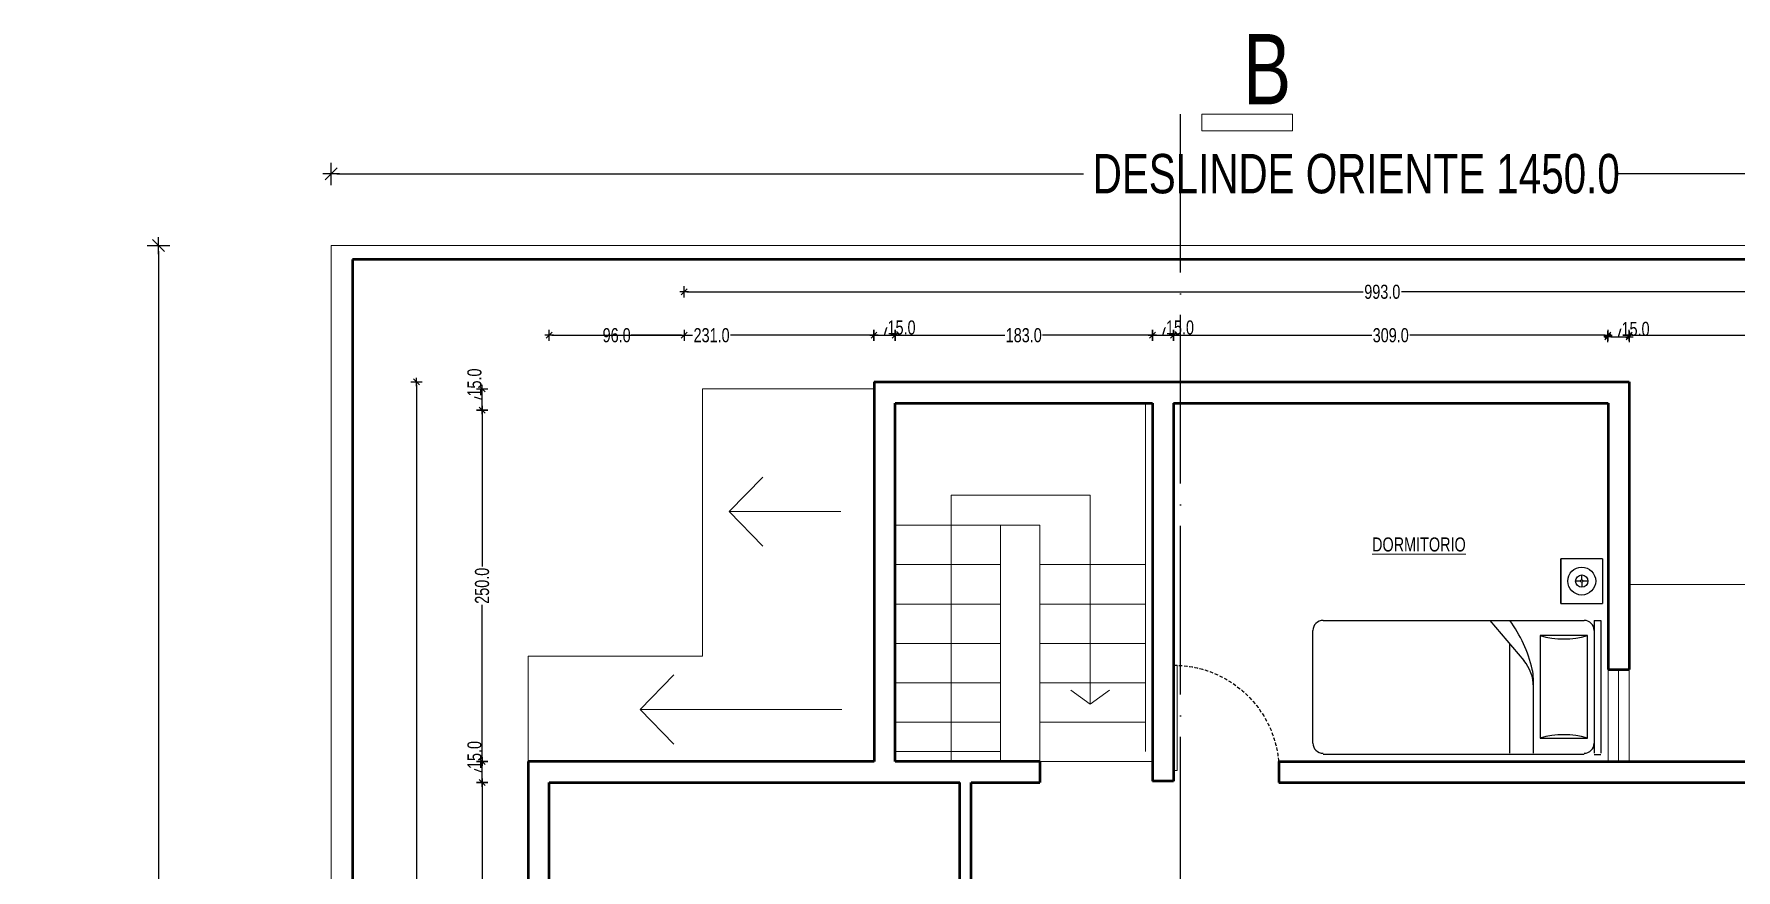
# Model space of a CAD drawing. Header units: centimetres. Extents: x 56177 to 99483, y 493 to 15482.
# Drawn here: x 68041 to 69252, y 8453 to 9048 of the extents above; entities that cross this region are included whole.
import ezdxf

# ---------------------------------------------------------------- set-up
doc = ezdxf.new("R2010")
doc.units = ezdxf.units.CM
doc.header["$MEASUREMENT"] = 0
doc.linetypes.add('ACAD_ISO04W100', pattern=[30, 24, -3, 0, -3])
doc.linetypes.add('HIDDEN', pattern=[0.375, 0.25, -0.125])
for name, color, linetype, lineweight in [('.002', 2, 'Continuous', 20), ('0.1 COTAS', 52, 'Continuous', 13), ('0.15 TEXTOS', 212, 'Continuous', 20), ('0.2 VENTANAS', 2, 'Continuous', 20), ('0.5 MUROS', 1, 'Continuous', 50), ('000.2 GENERAL', 2, 'Continuous', 20)]:
    doc.layers.add(name, color=color, linetype=linetype, lineweight=lineweight)
doc.layers.add('0.10 EJES', color=120, linetype='ACAD_ISO04W100')
doc.layers.add('0.12 PUNTEADA', color=142, linetype='HIDDEN')
doc.layers.add('0.12 MOBILIARIO BLOQUES', color=251, linetype='Continuous', lineweight=13, true_color=0x616161)
doc.layers.add('COLOR_ NARANJO', color=2, linetype='Continuous', true_color=0xffff14)
doc.styles.add('NICOLAS 2', font='swisscl.ttf')
doc.dimstyles.new('NICO CMS PEQUEÑAS', dxfattribs={"dimtxt": 10, "dimasz": 2, "dimexe": 0.18, "dimexo": 0.0625, "dimgap": 0.09, "dimtad": 0, "dimdec": 1, "dimzin": 0, "dimdsep": 46, "dimtxsty": 'NICOLAS 2', "dimblk": 'CRUZ2', "dimcen": 0.09, "dimse1": 1, "dimse2": 1, "dimclrd": 256, "dimclrt": 2, "dimadec": 0, "dimazin": 0, "dimtfac": 1, "dimtdec": 1, "dimtofl": 0, "dimtmove": 1, "dimatfit": 2, "dimldrblk": 'CRUZ2', "dimfxl": 1, "dimtolj": 1, "dimtzin": 0, "dimarcsym": 0})

# ---------------------------------------------------------------- blocks, each defined once
blk = doc.blocks.new('75')
at = {"layer": '.002', "ltscale": 200}
for p, q in [((7219, -432.3), (7219, -357.3)), ((7221.5, -432.3), (7221.5, -357.3)), ((7221.5, -432.3), (7219, -432.3))]:
    blk.add_line(p, q, dxfattribs=at)
at = {"layer": '0.12 PUNTEADA', "linetype": 'HIDDEN', "ltscale": 10}
blk.add_arc((7221.5, -432.3), 75, 90, 180, dxfattribs=at)
blk = doc.blocks.new('CRUZ2')
at = {"layer": 'COLOR_ NARANJO', "color": 8}
for p, q in [((-1.5, 0), (1.5, 0)), ((0, 2), (0, -2))]:
    blk.add_line(p, q, dxfattribs=at)
at = {"layer": 'COLOR_ NARANJO', "color": 4}
blk.add_lwpolyline([(-1.06, -1.06), (0, 0), (1.06, 1.06)], dxfattribs=at)
blk = doc.blocks.new('*D94')
at = {"layer": '0.1 COTAS', "lineweight": -2, "transparency": 16777216}
for p, q in [((68505.6, 8864.6), (68986.6, 8864.6)), ((69494.6, 8864.6), (69013.7, 8864.6))]:
    blk.add_line(p, q, dxfattribs=at)
at = {"layer": 'Defpoints', "color": 0, "transparency": 16777216}
for p in [(69496.6, 8864.6), (68503.6, 8529.5), (69496.6, 8530.5)]:
    blk.add_point(p, dxfattribs=at)
at = {"layer": '0.1 COTAS', "lineweight": -2, "transparency": 16777216, "xscale": 2, "yscale": 2, "zscale": 2, "rotation": 180}
blk.add_blockref('CRUZ2', (68503.6, 8864.6), dxfattribs=at)
at = {"layer": '0.1 COTAS', "lineweight": -2, "transparency": 16777216, "xscale": 2, "yscale": 2, "zscale": 2}
blk.add_blockref('CRUZ2', (69496.6, 8864.6), dxfattribs=at)
at = {"layer": '0.1 COTAS', "color": 2, "transparency": 16777216, "insert": (69000.1, 8864.6), "char_height": 10, "attachment_point": 5, "style": 'NICOLAS 2'}
blk.add_mtext('\\A1;993.0', dxfattribs=at)
blk = doc.blocks.new('*D104')
at = {"layer": '0.1 COTAS', "lineweight": -2, "transparency": 16777216}
for p, q in [((68313.2, 8798.5), (68313.2, 8314.1)), ((68313.2, 7796.5), (68313.2, 8281))]:
    blk.add_line(p, q, dxfattribs=at)
at = {"layer": 'Defpoints', "color": 0, "transparency": 16777216}
for p in [(68313.2, 8800.5), (68638.6, 8800.5), (68503.6, 7794.5)]:
    blk.add_point(p, dxfattribs=at)
at = {"layer": '0.1 COTAS', "lineweight": -2, "transparency": 16777216, "xscale": 2, "yscale": 2, "zscale": 2}
for p, rotation in [((68313.2, 8800.5), 90), ((68313.2, 7794.5), 270)]:
    blk.add_blockref('CRUZ2', p, dxfattribs=dict(at, rotation=rotation))
at = {"layer": '0.1 COTAS', "color": 2, "transparency": 16777216, "insert": (68313.2, 8297.5), "char_height": 10, "attachment_point": 5, "rotation": 90, "style": 'NICOLAS 2'}
blk.add_mtext('\\A1;1006.0', dxfattribs=at)
blk = doc.blocks.new('*D199')
at = {"layer": '0.1 COTAS', "lineweight": -2, "transparency": 16777216}
for p, q in [((68409.6, 8833.7), (68445.2, 8833.7)), ((68501.6, 8833.7), (68466, 8833.7))]:
    blk.add_line(p, q, dxfattribs=at)
at = {"layer": 'Defpoints', "color": 0, "transparency": 16777216}
for p in [(68407.6, 8833.7), (68503.6, 8530.5), (68407.6, 8515.5)]:
    blk.add_point(p, dxfattribs=at)
at = {"layer": '0.1 COTAS', "lineweight": -2, "transparency": 16777216, "xscale": 2, "yscale": 2, "zscale": 2, "rotation": 180}
blk.add_blockref('CRUZ2', (68407.6, 8833.7), dxfattribs=at)
at = {"layer": '0.1 COTAS', "lineweight": -2, "transparency": 16777216, "xscale": 2, "yscale": 2, "zscale": 2}
blk.add_blockref('CRUZ2', (68503.6, 8833.7), dxfattribs=at)
at = {"layer": '0.1 COTAS', "color": 2, "transparency": 16777216, "insert": (68455.6, 8833.7), "char_height": 10, "attachment_point": 5, "style": 'NICOLAS 2'}
blk.add_mtext('\\A1;96.0', dxfattribs=at)
blk = doc.blocks.new('*D200')
at = {"layer": '0.1 COTAS', "lineweight": -2, "transparency": 16777216}
for p, q in [((68409.6, 8833.7), (68509.6, 8833.7)), ((68636.6, 8833.7), (68536.6, 8833.7))]:
    blk.add_line(p, q, dxfattribs=at)
at = {"layer": 'Defpoints', "color": 0, "transparency": 16777216}
for p in [(68638.6, 8833.7), (68638.6, 8530.5), (68407.6, 8515.5)]:
    blk.add_point(p, dxfattribs=at)
at = {"layer": '0.1 COTAS', "lineweight": -2, "transparency": 16777216, "xscale": 2, "yscale": 2, "zscale": 2, "rotation": 180}
blk.add_blockref('CRUZ2', (68407.6, 8833.7), dxfattribs=at)
at = {"layer": '0.1 COTAS', "lineweight": -2, "transparency": 16777216, "xscale": 2, "yscale": 2, "zscale": 2}
blk.add_blockref('CRUZ2', (68638.6, 8833.7), dxfattribs=at)
at = {"layer": '0.1 COTAS', "color": 2, "transparency": 16777216, "insert": (68523.1, 8833.7), "char_height": 10, "attachment_point": 5, "style": 'NICOLAS 2'}
blk.add_mtext('\\A1;231.0', dxfattribs=at)
blk = doc.blocks.new('*D201')
at = {"layer": '0.1 COTAS', "lineweight": -2, "transparency": 16777216}
for p, q in [((68646.1, 8833.7), (68647.7, 8839.2)), ((68647.7, 8839.2), (68647.9, 8839.2)), ((68640.6, 8833.7), (68651.6, 8833.7))]:
    blk.add_line(p, q, dxfattribs=at)
at = {"layer": 'Defpoints', "color": 0, "transparency": 16777216}
for p in [(68653.6, 8833.7), (68638.6, 8530.5), (68653.6, 8530.5)]:
    blk.add_point(p, dxfattribs=at)
at = {"layer": '0.1 COTAS', "lineweight": -2, "transparency": 16777216, "xscale": 2, "yscale": 2, "zscale": 2, "rotation": 180}
blk.add_blockref('CRUZ2', (68638.6, 8833.7), dxfattribs=at)
at = {"layer": '0.1 COTAS', "lineweight": -2, "transparency": 16777216, "xscale": 2, "yscale": 2, "zscale": 2}
blk.add_blockref('CRUZ2', (68653.6, 8833.7), dxfattribs=at)
at = {"layer": '0.1 COTAS', "color": 2, "transparency": 16777216, "insert": (68658.2, 8839.2), "char_height": 10, "attachment_point": 5, "style": 'NICOLAS 2'}
blk.add_mtext('\\A1;15.0', dxfattribs=at)
blk = doc.blocks.new('*D202')
at = {"layer": '0.1 COTAS', "lineweight": -2, "transparency": 16777216}
for p, q in [((68655.6, 8833.7), (68731.7, 8833.7)), ((68834.6, 8833.7), (68758.5, 8833.7))]:
    blk.add_line(p, q, dxfattribs=at)
at = {"layer": 'Defpoints', "color": 0, "transparency": 16777216}
for p in [(68836.6, 8833.7), (68653.6, 8530.5), (68836.6, 8516.5)]:
    blk.add_point(p, dxfattribs=at)
at = {"layer": '0.1 COTAS', "lineweight": -2, "transparency": 16777216, "xscale": 2, "yscale": 2, "zscale": 2, "rotation": 180}
blk.add_blockref('CRUZ2', (68653.6, 8833.7), dxfattribs=at)
at = {"layer": '0.1 COTAS', "lineweight": -2, "transparency": 16777216, "xscale": 2, "yscale": 2, "zscale": 2}
blk.add_blockref('CRUZ2', (68836.6, 8833.7), dxfattribs=at)
at = {"layer": '0.1 COTAS', "color": 2, "transparency": 16777216, "insert": (68745.1, 8833.7), "char_height": 10, "attachment_point": 5, "style": 'NICOLAS 2'}
blk.add_mtext('\\A1;183.0', dxfattribs=at)
blk = doc.blocks.new('*D203')
at = {"layer": '0.1 COTAS', "lineweight": -2, "transparency": 16777216}
for p, q in [((68844.1, 8833.7), (68845.7, 8839.2)), ((68845.7, 8839.2), (68845.9, 8839.2)), ((68838.6, 8833.7), (68849.6, 8833.7))]:
    blk.add_line(p, q, dxfattribs=at)
at = {"layer": 'Defpoints', "color": 0, "transparency": 16777216}
for p in [(68851.6, 8833.7), (68836.6, 8516.5), (68851.6, 8516.5)]:
    blk.add_point(p, dxfattribs=at)
at = {"layer": '0.1 COTAS', "lineweight": -2, "transparency": 16777216, "xscale": 2, "yscale": 2, "zscale": 2, "rotation": 180}
blk.add_blockref('CRUZ2', (68836.6, 8833.7), dxfattribs=at)
at = {"layer": '0.1 COTAS', "lineweight": -2, "transparency": 16777216, "xscale": 2, "yscale": 2, "zscale": 2}
blk.add_blockref('CRUZ2', (68851.6, 8833.7), dxfattribs=at)
at = {"layer": '0.1 COTAS', "color": 2, "transparency": 16777216, "insert": (68856.2, 8839.2), "char_height": 10, "attachment_point": 5, "style": 'NICOLAS 2'}
blk.add_mtext('\\A1;15.0', dxfattribs=at)
blk = doc.blocks.new('*D204')
at = {"layer": '0.1 COTAS', "lineweight": -2, "transparency": 16777216}
for p, q in [((68853.6, 8833.7), (68992.6, 8833.7)), ((69158.6, 8833.7), (69019.7, 8833.7))]:
    blk.add_line(p, q, dxfattribs=at)
at = {"layer": 'Defpoints', "color": 0, "transparency": 16777216}
for p in [(69160.6, 8833.7), (69160.6, 8531.5), (68851.6, 8516.5)]:
    blk.add_point(p, dxfattribs=at)
at = {"layer": '0.1 COTAS', "lineweight": -2, "transparency": 16777216, "xscale": 2, "yscale": 2, "zscale": 2, "rotation": 180}
blk.add_blockref('CRUZ2', (68851.6, 8833.7), dxfattribs=at)
at = {"layer": '0.1 COTAS', "lineweight": -2, "transparency": 16777216, "xscale": 2, "yscale": 2, "zscale": 2}
blk.add_blockref('CRUZ2', (69160.6, 8833.7), dxfattribs=at)
at = {"layer": '0.1 COTAS', "color": 2, "transparency": 16777216, "insert": (69006.1, 8833.7), "char_height": 10, "attachment_point": 5, "style": 'NICOLAS 2'}
blk.add_mtext('\\A1;309.0', dxfattribs=at)
blk = doc.blocks.new('*D205')
at = {"layer": '0.1 COTAS', "lineweight": -2, "transparency": 16777216}
for p, q in [((69168.1, 8832.7), (69169.7, 8838.2)), ((69169.7, 8838.2), (69169.9, 8838.2)), ((69162.6, 8832.7), (69173.6, 8832.7))]:
    blk.add_line(p, q, dxfattribs=at)
at = {"layer": 'Defpoints', "color": 0, "transparency": 16777216}
for p in [(69175.6, 8832.7), (69160.6, 8530.5), (69175.6, 8530.5)]:
    blk.add_point(p, dxfattribs=at)
at = {"layer": '0.1 COTAS', "lineweight": -2, "transparency": 16777216, "xscale": 2, "yscale": 2, "zscale": 2, "rotation": 180}
blk.add_blockref('CRUZ2', (69160.6, 8832.7), dxfattribs=at)
at = {"layer": '0.1 COTAS', "lineweight": -2, "transparency": 16777216, "xscale": 2, "yscale": 2, "zscale": 2}
blk.add_blockref('CRUZ2', (69175.6, 8832.7), dxfattribs=at)
at = {"layer": '0.1 COTAS', "color": 2, "transparency": 16777216, "insert": (69180.2, 8838.2), "char_height": 10, "attachment_point": 5, "style": 'NICOLAS 2'}
blk.add_mtext('\\A1;15.0', dxfattribs=at)
blk = doc.blocks.new('*D206')
at = {"layer": '0.1 COTAS', "lineweight": -2, "transparency": 16777216}
for p, q in [((69177.6, 8833.7), (69322.6, 8833.7)), ((69494.6, 8833.7), (69349.7, 8833.7))]:
    blk.add_line(p, q, dxfattribs=at)
at = {"layer": 'Defpoints', "color": 0, "transparency": 16777216}
for p in [(69496.6, 8833.7), (69175.6, 8531.5), (69496.6, 8530.5)]:
    blk.add_point(p, dxfattribs=at)
at = {"layer": '0.1 COTAS', "lineweight": -2, "transparency": 16777216, "xscale": 2, "yscale": 2, "zscale": 2, "rotation": 180}
blk.add_blockref('CRUZ2', (69175.6, 8833.7), dxfattribs=at)
at = {"layer": '0.1 COTAS', "lineweight": -2, "transparency": 16777216, "xscale": 2, "yscale": 2, "zscale": 2}
blk.add_blockref('CRUZ2', (69496.6, 8833.7), dxfattribs=at)
at = {"layer": '0.1 COTAS', "color": 2, "transparency": 16777216, "insert": (69336.1, 8833.7), "char_height": 10, "attachment_point": 5, "style": 'NICOLAS 2'}
blk.add_mtext('\\A1;321.0', dxfattribs=at)
blk = doc.blocks.new('*D212')
at = {"layer": '0.1 COTAS', "lineweight": -2, "transparency": 16777216}
for p, q in [((68359.9, 8513.5), (68359.9, 8396.6)), ((68359.9, 8252.5), (68359.9, 8369.5))]:
    blk.add_line(p, q, dxfattribs=at)
at = {"layer": 'Defpoints', "color": 0, "transparency": 16777216}
for p in [(68359.9, 8515.5), (68629.6, 8515.5), (68518.6, 8250.5)]:
    blk.add_point(p, dxfattribs=at)
at = {"layer": '0.1 COTAS', "lineweight": -2, "transparency": 16777216, "xscale": 2, "yscale": 2, "zscale": 2}
for p, rotation in [((68359.9, 8515.5), 90), ((68359.9, 8250.5), 270)]:
    blk.add_blockref('CRUZ2', p, dxfattribs=dict(at, rotation=rotation))
at = {"layer": '0.1 COTAS', "color": 2, "transparency": 16777216, "insert": (68359.9, 8383), "char_height": 10, "attachment_point": 5, "rotation": 90, "style": 'NICOLAS 2'}
blk.add_mtext('\\A1;265.0', dxfattribs=at)
blk = doc.blocks.new('*D213')
at = {"layer": '0.1 COTAS', "lineweight": -2, "transparency": 16777216}
for p, q in [((68354.5, 8524.7), (68354.5, 8524.8)), ((68359.9, 8523), (68354.5, 8524.7)), ((68359.9, 8517.5), (68359.9, 8528.5))]:
    blk.add_line(p, q, dxfattribs=at)
at = {"layer": 'Defpoints', "color": 0, "transparency": 16777216}
for p in [(68359.9, 8530.5), (68503.6, 8530.5), (68518.6, 8515.5)]:
    blk.add_point(p, dxfattribs=at)
at = {"layer": '0.1 COTAS', "lineweight": -2, "transparency": 16777216, "xscale": 2, "yscale": 2, "zscale": 2}
for p, rotation in [((68359.9, 8530.5), 90), ((68359.9, 8515.5), 270)]:
    blk.add_blockref('CRUZ2', p, dxfattribs=dict(at, rotation=rotation))
at = {"layer": '0.1 COTAS', "color": 2, "transparency": 16777216, "insert": (68354.5, 8535.1), "char_height": 10, "attachment_point": 5, "rotation": 90, "style": 'NICOLAS 2'}
blk.add_mtext('\\A1;15.0', dxfattribs=at)
blk = doc.blocks.new('*D214')
at = {"layer": '0.1 COTAS', "lineweight": -2, "transparency": 16777216}
for p, q in [((68359.9, 8778.5), (68359.9, 8669.1)), ((68359.9, 8532.5), (68359.9, 8642))]:
    blk.add_line(p, q, dxfattribs=at)
at = {"layer": 'Defpoints', "color": 0, "transparency": 16777216}
for p in [(68359.9, 8780.5), (68653.6, 8780.5), (68503.6, 8530.5)]:
    blk.add_point(p, dxfattribs=at)
at = {"layer": '0.1 COTAS', "lineweight": -2, "transparency": 16777216, "xscale": 2, "yscale": 2, "zscale": 2}
for p, rotation in [((68359.9, 8780.5), 90), ((68359.9, 8530.5), 270)]:
    blk.add_blockref('CRUZ2', p, dxfattribs=dict(at, rotation=rotation))
at = {"layer": '0.1 COTAS', "color": 2, "transparency": 16777216, "insert": (68359.9, 8655.5), "char_height": 10, "attachment_point": 5, "rotation": 90, "style": 'NICOLAS 2'}
blk.add_mtext('\\A1;250.0', dxfattribs=at)
blk = doc.blocks.new('*D215')
at = {"layer": '0.1 COTAS', "lineweight": -2, "transparency": 16777216}
for p, q in [((68354.5, 8789.7), (68354.5, 8789.8)), ((68359.9, 8788), (68354.5, 8789.7)), ((68359.9, 8782.5), (68359.9, 8793.5))]:
    blk.add_line(p, q, dxfattribs=at)
at = {"layer": 'Defpoints', "color": 0, "transparency": 16777216}
for p in [(68359.9, 8795.5), (68638.6, 8795.5), (68653.6, 8780.5)]:
    blk.add_point(p, dxfattribs=at)
at = {"layer": '0.1 COTAS', "lineweight": -2, "transparency": 16777216, "xscale": 2, "yscale": 2, "zscale": 2}
for p, rotation in [((68359.9, 8795.5), 90), ((68359.9, 8780.5), 270)]:
    blk.add_blockref('CRUZ2', p, dxfattribs=dict(at, rotation=rotation))
at = {"layer": '0.1 COTAS', "color": 2, "transparency": 16777216, "insert": (68354.5, 8800.1), "char_height": 10, "attachment_point": 5, "rotation": 90, "style": 'NICOLAS 2'}
blk.add_mtext('\\A1;15.0', dxfattribs=at)
blk = doc.blocks.new('*D635')
at = {"layer": '0.1 COTAS', "lineweight": -2, "transparency": 16777216}
for p, q in [((68129.8, 8893.5), (68129.8, 8119.8)), ((68129.8, 6973.5), (68129.8, 7747.3))]:
    blk.add_line(p, q, dxfattribs=at)
at = {"layer": 'Defpoints', "color": 0, "transparency": 16777216}
for p in [(68252.6, 8897.5), (68129.8, 6969.5), (68252.6, 6969.5)]:
    blk.add_point(p, dxfattribs=at)
at = {"layer": '0.1 COTAS', "lineweight": -2, "transparency": 16777216, "xscale": 4, "yscale": 4, "zscale": 4}
for p, rotation in [((68129.8, 8897.5), 90), ((68129.8, 6969.5), 270)]:
    blk.add_blockref('CRUZ2', p, dxfattribs=dict(at, rotation=rotation))
at = {"layer": '0.1 COTAS', "color": 2, "transparency": 16777216, "insert": (68129.8, 7933.5), "char_height": 28, "attachment_point": 5, "rotation": 90, "style": 'NICOLAS 2'}
blk.add_mtext('\\A1; DESLINDE NORTE   1928.0', dxfattribs=at)
blk = doc.blocks.new('*D638')
at = {"layer": '0.1 COTAS', "lineweight": -2, "transparency": 16777216}
for p, q in [((68256.6, 8948.5), (68787.7, 8948.5)), ((69698.6, 8948.5), (69167.5, 8948.5))]:
    blk.add_line(p, q, dxfattribs=at)
at = {"layer": 'Defpoints', "color": 0, "transparency": 16777216}
for p in [(69702.6, 8948.5), (68252.6, 8897.5), (69702.6, 8897.5)]:
    blk.add_point(p, dxfattribs=at)
at = {"layer": '0.1 COTAS', "lineweight": -2, "transparency": 16777216, "xscale": 4, "yscale": 4, "zscale": 4, "rotation": 180}
blk.add_blockref('CRUZ2', (68252.6, 8948.5), dxfattribs=at)
at = {"layer": '0.1 COTAS', "lineweight": -2, "transparency": 16777216, "xscale": 4, "yscale": 4, "zscale": 4}
blk.add_blockref('CRUZ2', (69702.6, 8948.5), dxfattribs=at)
at = {"layer": '0.1 COTAS', "color": 2, "transparency": 16777216, "insert": (68977.6, 8948.5), "char_height": 28, "attachment_point": 5, "style": 'NICOLAS 2'}
blk.add_mtext('\\A1; DESLINDE ORIENTE 1450.0', dxfattribs=at)

msp = doc.modelspace()

# ---------------------------------------------------------------- linework, layer by layer
for p, q in [((69156.79, 8674.68), (69127.1, 8674.68)), ((69156.79, 8674.68), (69127.1, 8674.68)), ((69127.1, 8674.68), (69127.1, 8643)), ((69127.1, 8643), (69127.1, 8674.68)), ((69127.1, 8674.68), (69127.1, 8643)), ((69156.79, 8674.68), (69156.79, 8643)), ((69156.79, 8674.68), (69156.79, 8643)), ((69156.79, 8672.69), (69156.79, 8672.69)), ((69141.15, 8658.84), (69137.59, 8658.84)), ((69141.95, 8659.63), (69141.95, 8663.19)), ((69141.95, 8658.04), (69141.95, 8654.48)), ((69146.3, 8658.84), (69142.74, 8658.84)), ((69127.1, 8643), (69156.79, 8643)), ((69127.1, 8643), (69156.79, 8643)), ((69127.1, 8643), (69127.1, 8643)), ((69127.1, 8643), (69127.1, 8643)), ((68957.97, 8630.88), (69143.57, 8630.88)), ((69076.69, 8630.85), (69100.79, 8602.24)), ((69150.77, 8630.88), (69150.77, 8536.38)), ((69150.77, 8630.88), (69155.57, 8630.88)), ((69155.57, 8630.88), (69155.57, 8536.38)), ((68950.77, 8543.58), (68950.77, 8623.68)), ((69112.37, 8620.08), (69112.37, 8547.18)), ((69145.97, 8620.08), (69112.37, 8620.08)), ((69145.97, 8547.18), (69145.97, 8620.08)), ((69090.76, 8536.38), (69090.76, 8614.08)), ((69107.56, 8536.38), (69107.56, 8589.39)), ((69112.37, 8547.18), (69145.97, 8547.18)), ((69143.57, 8535.38), (68957.97, 8535.38)), ((69150.77, 8535.38), (69155.57, 8535.38))]:
    msp.add_line(p, q)
for radius in [9.9, 4.36, 0.793]:
    msp.add_circle((69141.95, 8658.84), radius)
for centre, radius, start, end in [((68957.97, 8623.68), 7.2, 90, 180), ((69011.76, 8573.44), 97.68, 13.3928, 36.02023), ((69143.57, 8623.68), 7.2, 0, 90), ((69129.17, 8677.69), 60.01, 253.7398, 286.2602), ((69078.76, 8583.68), 28.8, 0, 40.10593), ((69078.76, 8589.39), 28.8, 0, 13.3928), ((69129.17, 8489.57), 60.01, 73.7398, 106.2602), ((68957.97, 8543.58), 7.2, 180, 270), ((69143.57, 8543.58), 7.2, 270, 0)]:
    msp.add_arc(centre, radius, start, end)
at = {"layer": '0.10 EJES', "ltscale": 5}
msp.add_line((68856.64, 6776.99), (68856.64, 8990.93), dxfattribs=at)
at = {"layer": '0.12 MOBILIARIO BLOQUES'}
for p, q in [((68831.62, 8537.53), (68831.62, 8785.53)), ((68836.62, 8537.53), (68836.62, 8785.53)), ((68535.71, 8708.27), (68559.66, 8732.88)), ((68693.56, 8530.53), (68693.56, 8719.85)), ((68693.56, 8719.85), (68792.4, 8719.85)), ((68792.4, 8719.85), (68792.4, 8571.22)), ((68615.08, 8708.27), (68535.71, 8708.27)), ((68535.71, 8708.27), (68559.66, 8683.66)), ((68728.62, 8698.53), (68653.62, 8698.53)), ((68728.62, 8530.53), (68728.62, 8698.53)), ((68728.62, 8698.53), (68756.62, 8698.53)), ((68756.62, 8698.53), (68756.62, 8530.53)), ((68728.62, 8670.53), (68653.62, 8670.53)), ((68831.62, 8670.53), (68756.62, 8670.53)), ((69175.62, 8656.53), (69658.33, 8656.53)), ((68728.62, 8642.53), (68653.62, 8642.53)), ((68831.62, 8642.53), (68756.62, 8642.53)), ((68728.62, 8614.53), (68653.62, 8614.53)), ((68831.62, 8614.53), (68756.62, 8614.53)), ((68472.34, 8567.43), (68496.29, 8592.04)), ((68728.62, 8586.53), (68653.62, 8586.53)), ((68831.62, 8586.53), (68756.62, 8586.53)), ((68792.4, 8571.22), (68778.64, 8581.14)), ((68792.4, 8571.22), (68806.17, 8581.14)), ((68615.67, 8567.43), (68472.34, 8567.43)), ((68472.34, 8567.43), (68496.29, 8542.83)), ((68728.62, 8558.53), (68653.62, 8558.53)), ((68831.62, 8558.53), (68756.62, 8558.53)), ((68728.62, 8537.53), (68653.62, 8537.53)), ((68756.62, 8530.53), (68836.62, 8530.53))]:
    msp.add_line(p, q, dxfattribs=at)
msp.add_lwpolyline([(68638.62, 8795.53), (68516.62, 8795.53), (68516.62, 8605.53), (68392.62, 8605.53), (68392.62, 8530.53), (68392.62, 8530.53)], dxfattribs=at)
at = {"layer": '0.2 VENTANAS'}
for p, q in [((69160.62, 8596.03), (69160.62, 8530.53)), ((69168.12, 8596.03), (69168.12, 8530.53)), ((69175.62, 8596.03), (69175.62, 8530.53))]:
    msp.add_line(p, q, dxfattribs=at)
msp.add_lwpolyline([(68871.75, 8979.12), (68871.75, 8990.95), (68936.33, 8990.95), (68936.33, 8979.12)], close=True, dxfattribs=at)
at = {"layer": '0.5 MUROS', "ltscale": 10}
for p, q in [((69692.62, 8887.53), (68267.62, 8887.53)), ((68267.62, 8887.53), (68267.62, 6984.53)), ((68638.62, 8800.53), (68638.62, 8530.53)), ((68638.62, 8800.53), (69175.62, 8800.53)), ((69175.62, 8800.53), (69175.62, 8596.03)), ((68653.62, 8785.53), (68836.62, 8785.53)), ((68653.62, 8530.53), (68653.62, 8785.53)), ((68836.62, 8785.53), (68836.62, 8516.53)), ((68851.62, 8785.53), (69160.62, 8785.53)), ((68851.62, 8785.53), (68851.62, 8516.53)), ((69160.62, 8785.53), (69160.62, 8596.03)), ((69160.62, 8596.03), (69175.62, 8596.03)), ((68392.62, 8530.53), (68392.62, 7794.53)), ((68638.62, 8530.53), (68392.62, 8530.53)), ((68756.62, 8530.53), (68653.62, 8530.53)), ((68756.62, 8530.53), (68756.62, 8515.53)), ((68926.62, 8530.53), (69160.62, 8530.53)), ((68926.62, 8530.53), (68926.62, 8515.53)), ((69160.62, 8530.53), (69496.62, 8530.53)), ((68407.62, 8515.53), (68699.62, 8515.53)), ((68407.62, 8250.53), (68407.62, 8515.53)), ((68699.62, 8325.53), (68699.62, 8515.53)), ((68707.62, 8325.53), (68707.62, 8515.53)), ((68707.62, 8515.53), (68756.62, 8515.53)), ((68851.62, 8516.53), (68836.62, 8516.53)), ((68926.62, 8515.53), (69481.62, 8515.53))]:
    msp.add_line(p, q, dxfattribs=at)
at = {"layer": '000.2 GENERAL', "ltscale": 10}
for p, q in [((69702.62, 8897.53), (68252.62, 8897.53)), ((68252.62, 8897.53), (68252.62, 6969.53))]:
    msp.add_line(p, q, dxfattribs=at)

# ---------------------------------------------------------------- block references
at = {"layer": '0.5 MUROS', "xscale": -1}
msp.add_blockref('75', (76073.12, 8956.3), dxfattribs=at)

# ---------------------------------------------------------------- texts
at = {"layer": '0.15 TEXTOS', "attachment_point": 1, "style": 'NICOLAS 2'}
for s, insert, char_height, width in [('\\pxqc;{\\H0.5x;B}', (68730.85, 9048.02), 100, 374.7413), ('{\\LDORMITORIO}', (68992.82, 8689.9), 10, 489.6147)]:
    msp.add_mtext(s, dxfattribs=dict(at, insert=insert, char_height=char_height, width=width))

# ---------------------------------------------------------------- dimensions: what is measured, and where the dimension line sits
at = {"layer": '0.1 COTAS'}
dim = msp.add_linear_dim(base=(69702.62, 8948.53), p1=(68252.62, 8897.53), p2=(69702.62, 8897.53), text=' DESLINDE ORIENTE <>', dimstyle='NICO CMS PEQUEÑAS', override={"dimscale": 4, "dimtxt": 7, "dimasz": 1}, dxfattribs=at)
dim.commit()
dim.dimension.update_dxf_attribs({"geometry": '*D638', "text_midpoint": (68977.62, 8948.53)})
dim = msp.add_linear_dim(base=(68129.76, 6969.53), p1=(68252.62, 8897.53), p2=(68252.62, 6969.53), angle=90, text=' DESLINDE NORTE   <>', dimstyle='NICO CMS PEQUEÑAS', override={"dimscale": 4, "dimtxt": 7, "dimasz": 1}, dxfattribs=at)
dim.commit()
dim.dimension.update_dxf_attribs({"geometry": '*D635', "text_midpoint": (68129.76, 7933.53)})
for base, p1, p2, picture, middle in [((69496.62, 8864.6), (68503.62, 8529.53), (69496.62, 8530.53), '*D94', (69000.12, 8864.6)), ((68407.62, 8833.75), (68503.62, 8530.53), (68407.62, 8515.53), '*D199', (68455.62, 8833.75)), ((68638.62, 8833.75), (68407.62, 8515.53), (68638.62, 8530.53), '*D200', (68523.12, 8833.75)), ((68653.62, 8833.75), (68638.62, 8530.53), (68653.62, 8530.53), '*D201', (68648.02, 8839.18)), ((68836.62, 8833.75), (68653.62, 8530.53), (68836.62, 8516.53), '*D202', (68745.12, 8833.75)), ((68851.62, 8833.75), (68836.62, 8516.53), (68851.62, 8516.53), '*D203', (68846.02, 8839.18)), ((69160.62, 8833.75), (68851.62, 8516.53), (69160.62, 8531.53), '*D204', (69006.12, 8833.75)), ((69175.62, 8832.75), (69160.62, 8530.53), (69175.62, 8530.53), '*D205', (69170.02, 8838.18)), ((69496.62, 8833.75), (69175.62, 8531.53), (69496.62, 8530.53), '*D206', (69336.12, 8833.75))]:
    dim = msp.add_linear_dim(base=base, p1=p1, p2=p2, dimstyle='NICO CMS PEQUEÑAS', dxfattribs=at)
    dim.commit()
    dim.dimension.update_dxf_attribs({"geometry": picture, "text_midpoint": middle})
for base, p1, p2, picture, middle in [((68359.94, 8795.53), (68653.62, 8780.53), (68638.62, 8795.53), '*D215', (68354.51, 8789.93)), ((68313.24, 8800.53), (68503.62, 7794.53), (68638.62, 8800.53), '*D104', (68313.24, 8297.53)), ((68359.94, 8780.53), (68503.62, 8530.53), (68653.62, 8780.53), '*D214', (68359.94, 8655.53)), ((68359.94, 8530.53), (68518.62, 8515.53), (68503.62, 8530.53), '*D213', (68354.51, 8524.93)), ((68359.94, 8515.53), (68518.62, 8250.53), (68629.62, 8515.53), '*D212', (68359.94, 8383.03))]:
    dim = msp.add_linear_dim(base=base, p1=p1, p2=p2, angle=90, dimstyle='NICO CMS PEQUEÑAS', dxfattribs=at)
    dim.commit()
    dim.dimension.update_dxf_attribs({"geometry": picture, "text_midpoint": middle})

doc.saveas('drawing.dxf')
